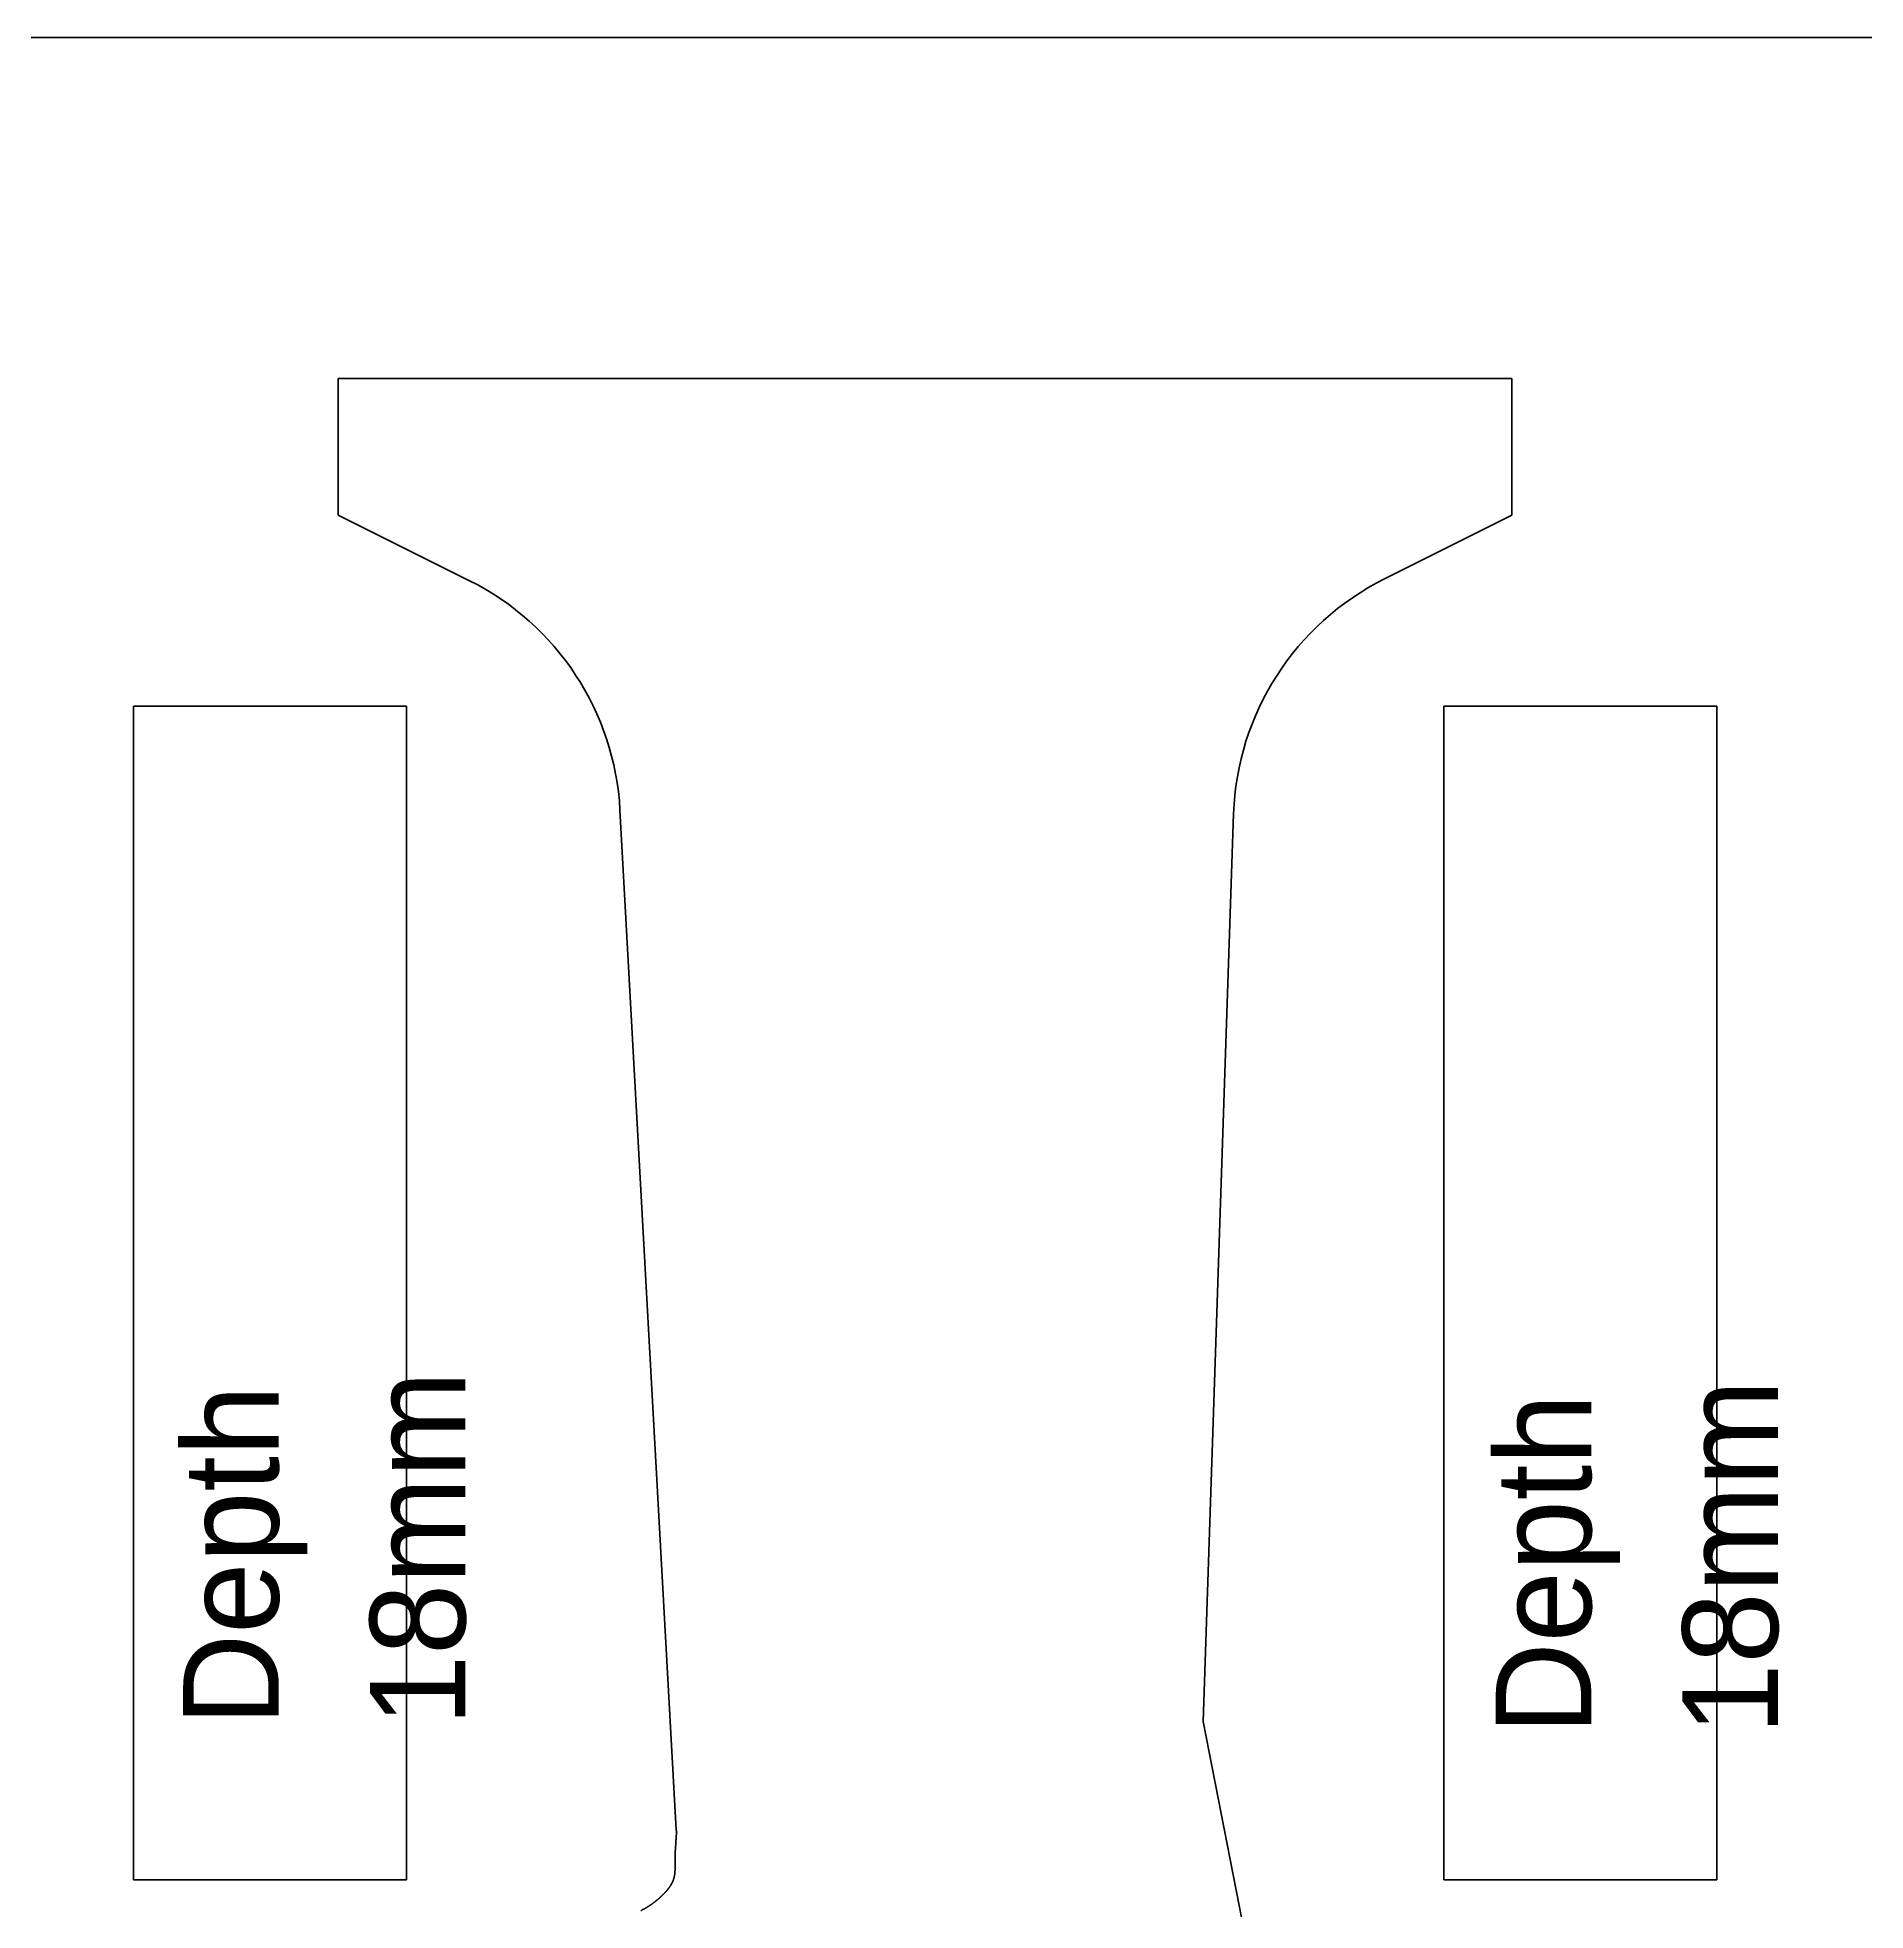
# Model space of a CAD drawing. Extents: x -577 to 639, y -253 to 381.
# Drawn here: x -34.3 to 99.6, y -138.4 to -1.1 of the extents above; entities that cross this region are included whole.
import ezdxf

# ---------------------------------------------------------------- set-up
doc = ezdxf.new("R2010")
doc.units = 0
doc.header["$MEASUREMENT"] = 0
doc.layers.add('Видимый контур (ГОСТ)', color=7, linetype='Continuous', lineweight=0)
doc.layers.add('Обозначение (ГОСТ)', color=7, linetype='Continuous', lineweight=0)

# ---------------------------------------------------------------- blocks, each defined once
blk = doc.blocks.new('Block_8')
at = {"layer": 'Обозначение (ГОСТ)', "char_height": 0.2, "attachment_point": 7, "rotation": 90}
for s, insert in [('\\C18;\\c0;\\FMyriad Pro|b0|i0|c1;\\H7.000000;\\W1.000000;18mm', (-2.88, -124.84)), ('\\C18;\\c0;\\FMyriad Pro|b0|i0|c1;\\H7.000000;\\W1.000000;Depth', (-14.55, -124.84))]:
    blk.add_mtext(s, dxfattribs=dict(at, insert=insert))
blk = doc.blocks.new('Block_9')
at = {"layer": 'Обозначение (ГОСТ)', "char_height": 0.2, "attachment_point": 7, "rotation": 90}
for s, insert in [('\\C18;\\c0;\\FMyriad Pro|b0|i0|c1;\\H7.000000;\\W1.000000;18mm', (93.3, -125.47)), ('\\C18;\\c0;\\FMyriad Pro|b0|i0|c1;\\H7.000000;\\W1.000000;Depth', (81.63, -125.47))]:
    blk.add_mtext(s, dxfattribs=dict(at, insert=insert))

msp = doc.modelspace()

# ---------------------------------------------------------------- linework, layer by layer
at = {"layer": 'Видимый контур (ГОСТ)', "color": 18, "lineweight": 50, "true_color": 0x000000}
for p, q in [((-168.29, -1.11), (133.71, -1.11)), ((-12.29, -26.11), (73.71, -26.11)), ((-12.29, -36.11), (-12.29, -26.11)), ((73.71, -26.11), (73.71, -36.11)), ((-2.67, -40.92), (-12.29, -36.11)), ((73.71, -36.11), (64.36, -40.79)), ((-27.29, -136.11), (-27.29, -50.11)), ((-27.29, -50.11), (-7.29, -50.11)), ((-7.29, -50.11), (-7.29, -136.11)), ((68.71, -136.11), (68.71, -50.11)), ((68.71, -50.11), (88.71, -50.11)), ((88.71, -50.11), (88.71, -136.11)), ((12.47, -132.44), (8.35, -57.71)), ((53.31, -58.01), (51.08, -124.52)), ((51.08, -124.52), (57.25, -155.9)), ((-7.29, -136.11), (-27.29, -136.11)), ((88.71, -136.11), (68.71, -136.11))]:
    msp.add_line(p, q, dxfattribs=at)
msp.add_lwpolyline([(9.88, -138.37), (9.9, -138.36), (9.92, -138.35), (9.94, -138.34), (9.97, -138.32), (9.99, -138.31), (10.01, -138.3), (10.03, -138.29), (10.05, -138.28), (10.07, -138.27), (10.09, -138.26), (10.11, -138.25), (10.14, -138.23), (10.16, -138.22), (10.18, -138.21), (10.2, -138.2), (10.22, -138.19), (10.24, -138.18), (10.26, -138.17), (10.28, -138.15), (10.3, -138.14), (10.32, -138.13), (10.34, -138.12), (10.35, -138.11), (10.37, -138.1), (10.39, -138.08), (10.41, -138.07), (10.43, -138.06), (10.45, -138.05), (10.47, -138.04), (10.49, -138.02), (10.5, -138.01), (10.52, -138), (10.54, -137.99), (10.56, -137.98), (10.58, -137.97), (10.59, -137.95), (10.61, -137.94), (10.63, -137.93), (10.65, -137.92), (10.66, -137.91), (10.68, -137.89), (10.7, -137.88), (10.71, -137.87), (10.73, -137.86), (10.75, -137.85), (10.76, -137.83), (10.78, -137.82), (10.8, -137.81), (10.81, -137.8), (10.83, -137.78), (10.85, -137.77), (10.86, -137.76), (10.88, -137.75), (10.89, -137.74), (10.91, -137.72), (10.92, -137.71), (10.94, -137.7), (10.95, -137.69), (10.97, -137.68), (10.98, -137.66), (11, -137.65), (11.01, -137.64), (11.03, -137.63), (11.04, -137.62), (11.06, -137.6), (11.07, -137.59), (11.09, -137.58), (11.1, -137.57), (11.12, -137.56), (11.13, -137.54), (11.14, -137.53), (11.16, -137.52), (11.17, -137.51), (11.18, -137.5), (11.2, -137.48), (11.21, -137.47), (11.22, -137.46), (11.24, -137.45), (11.25, -137.44), (11.26, -137.42), (11.28, -137.41), (11.29, -137.4), (11.3, -137.39), (11.32, -137.38), (11.33, -137.37), (11.34, -137.35), (11.35, -137.34), (11.37, -137.33), (11.38, -137.32), (11.39, -137.31), (11.4, -137.29), (11.42, -137.28), (11.43, -137.27), (11.44, -137.26), (11.45, -137.25), (11.46, -137.24), (11.47, -137.23), (11.49, -137.21), (11.5, -137.2), (11.51, -137.19), (11.52, -137.18), (11.53, -137.17), (11.54, -137.16), (11.55, -137.14), (11.57, -137.13), (11.58, -137.12), (11.59, -137.11), (11.6, -137.1), (11.61, -137.09), (11.62, -137.08), (11.63, -137.06), (11.64, -137.05), (11.65, -137.04), (11.66, -137.03), (11.67, -137.02), (11.68, -137.01), (11.69, -137), (11.7, -136.99), (11.71, -136.97), (11.72, -136.96), (11.73, -136.95), (11.74, -136.94), (11.75, -136.93), (11.76, -136.92), (11.77, -136.91), (11.78, -136.9), (11.79, -136.89), (11.8, -136.87), (11.81, -136.86), (11.82, -136.85), (11.83, -136.84), (11.84, -136.83), (11.84, -136.82), (11.85, -136.81), (11.86, -136.8), (11.87, -136.79), (11.88, -136.78), (11.89, -136.76), (11.9, -136.75), (11.91, -136.74), (11.91, -136.73), (11.92, -136.72), (11.93, -136.71), (11.94, -136.7), (11.95, -136.69), (11.95, -136.68), (11.96, -136.67), (11.97, -136.66), (11.98, -136.64), (11.99, -136.63), (11.99, -136.62), (12, -136.61), (12.01, -136.6), (12.02, -136.59), (12.02, -136.58), (12.03, -136.57), (12.04, -136.56), (12.04, -136.55), (12.05, -136.54), (12.06, -136.52), (12.07, -136.51), (12.07, -136.5), (12.08, -136.49), (12.09, -136.48), (12.09, -136.47), (12.1, -136.46), (12.1, -136.45), (12.11, -136.44), (12.12, -136.43), (12.12, -136.41), (12.13, -136.4), (12.14, -136.39), (12.14, -136.38), (12.15, -136.37), (12.15, -136.36), (12.16, -136.35), (12.16, -136.34), (12.17, -136.33), (12.18, -136.31), (12.18, -136.3), (12.19, -136.29), (12.19, -136.28), (12.2, -136.27), (12.2, -136.26), (12.21, -136.25), (12.21, -136.24), (12.22, -136.22), (12.22, -136.21), (12.23, -136.2), (12.23, -136.19), (12.24, -136.18), (12.24, -136.17), (12.24, -136.16), (12.25, -136.14), (12.25, -136.13), (12.26, -136.12), (12.26, -136.11), (12.27, -136.1), (12.27, -136.09), (12.27, -136.07), (12.28, -136.06), (12.28, -136.05), (12.28, -136.04), (12.29, -136.03), (12.29, -136.02), (12.3, -136), (12.3, -135.99), (12.3, -135.98), (12.31, -135.97), (12.31, -135.96), (12.31, -135.95), (12.31, -135.93), (12.32, -135.92), (12.32, -135.91), (12.32, -135.9), (12.33, -135.87), (12.33, -135.85), (12.34, -135.82), (12.34, -135.8), (12.35, -135.78), (12.35, -135.75), (12.36, -135.73), (12.36, -135.7), (12.36, -135.68), (12.37, -135.65), (12.37, -135.63), (12.37, -135.6), (12.38, -135.58), (12.38, -135.55), (12.38, -135.53), (12.38, -135.5), (12.38, -135.48), (12.39, -135.45), (12.39, -135.43), (12.39, -135.4), (12.39, -135.38), (12.39, -135.35), (12.39, -135.33), (12.39, -135.3), (12.39, -135.28), (12.4, -135.25), (12.4, -135.23), (12.4, -135.2), (12.4, -135.18), (12.4, -135.15), (12.4, -135.12), (12.4, -135.1), (12.4, -135.05), (12.4, -135), (12.4, -134.95), (12.4, -134.9), (12.4, -134.85), (12.4, -134.79), (12.39, -134.74), (12.39, -134.69), (12.39, -134.64), (12.39, -134.62), (12.39, -134.59), (12.39, -134.56), (12.39, -134.54), (12.39, -134.51), (12.39, -134.49), (12.39, -134.46), (12.39, -134.43), (12.39, -134.41), (12.39, -134.38), (12.39, -134.35), (12.39, -134.33), (12.39, -134.3), (12.39, -134.27), (12.39, -134.24), (12.4, -134.22), (12.4, -134.19), (12.4, -134.16), (12.4, -134.13), (12.4, -134.1), (12.4, -134.08), (12.4, -134.05), (12.4, -134.02), (12.4, -133.99), (12.4, -133.96), (12.41, -133.93), (12.41, -133.9), (12.41, -133.87), (12.41, -133.84), (12.41, -133.81), (12.41, -133.78), (12.42, -133.75), (12.42, -133.72), (12.42, -133.69), (12.42, -133.66), (12.42, -133.63), (12.43, -133.6), (12.43, -133.56), (12.43, -133.53), (12.43, -133.5), (12.44, -133.47), (12.44, -133.44), (12.44, -133.4), (12.44, -133.37), (12.45, -133.34), (12.45, -133.31), (12.45, -133.27), (12.45, -133.24), (12.45, -133.21), (12.46, -133.17), (12.46, -133.14), (12.46, -133.11), (12.46, -133.07), (12.47, -133.04), (12.47, -133.01), (12.47, -132.97), (12.47, -132.94), (12.47, -132.91), (12.47, -132.87), (12.47, -132.84), (12.48, -132.81), (12.48, -132.77), (12.48, -132.74), (12.48, -132.71), (12.48, -132.67), (12.48, -132.64), (12.48, -132.61), (12.48, -132.59), (12.48, -132.57), (12.48, -132.56), (12.48, -132.54), (12.48, -132.52), (12.48, -132.51), (12.48, -132.49), (12.47, -132.48), (12.47, -132.46), (12.47, -132.44)], dxfattribs=at)
for points in [[(8.35, -57.71), (7.96, -50.54), (3.75, -44.13), (-2.67, -40.92)], [(64.36, -40.79), (57.8, -44.07), (53.56, -50.68), (53.31, -58.01)]]:
    msp.add_open_spline(points, degree=3, dxfattribs=at)

# ---------------------------------------------------------------- block references
at = {"layer": 'Обозначение (ГОСТ)'}
for name in ['Block_8', 'Block_9']:
    msp.add_blockref(name, (0, 0), dxfattribs=at)

doc.saveas('drawing.dxf')
